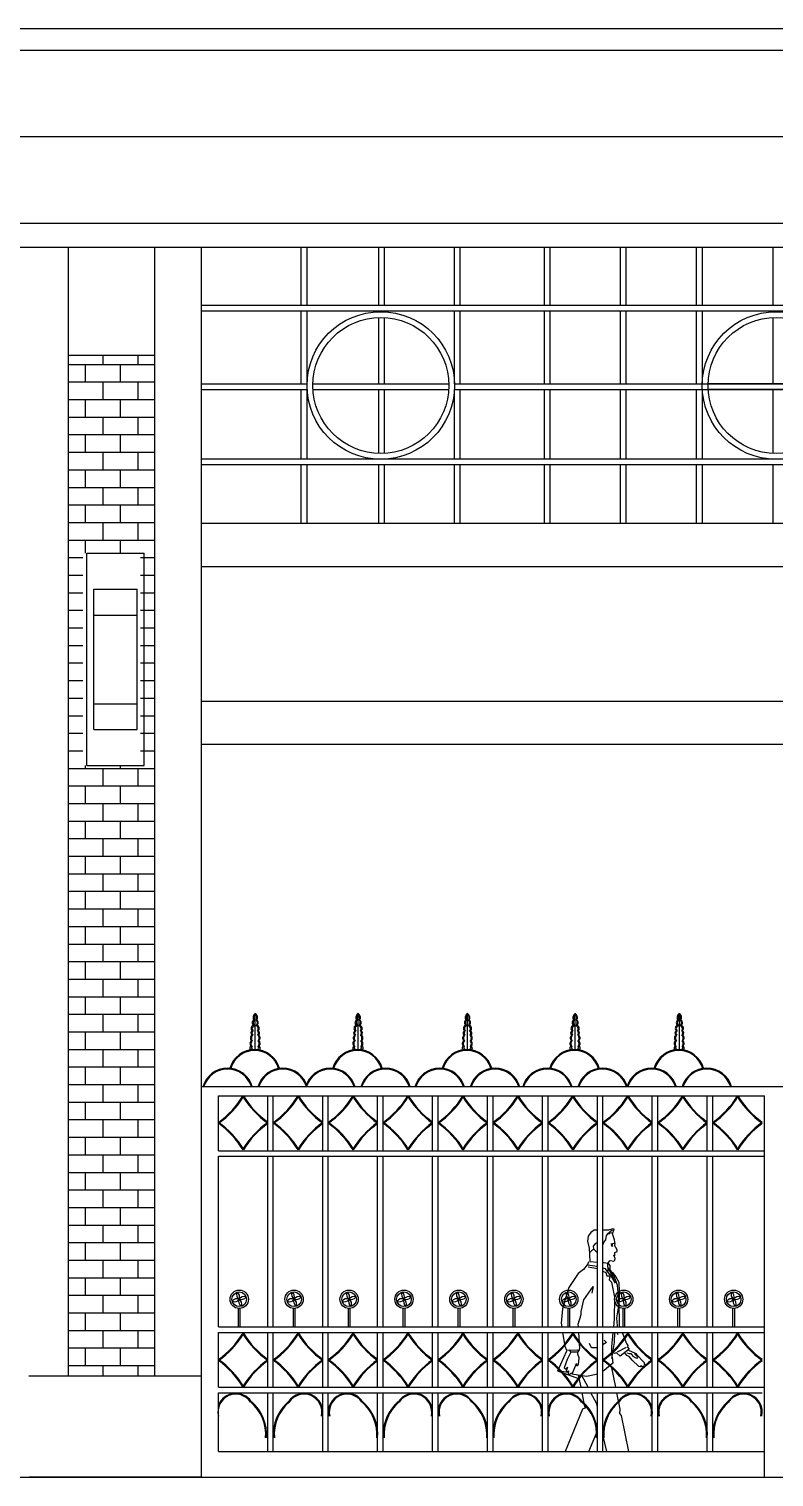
# Model space of a CAD drawing. Extents: x 3796 to 53512, y 4092 to 20812.
# Drawn here: x 22814 to 27987, y 9162 to 19214 of the extents above; entities that cross this region are included whole.
import ezdxf

# ---------------------------------------------------------------- set-up
doc = ezdxf.new("R2010")
doc.units = 0
doc.layers.get('0').update_dxf_attribs({"linetype": 'CONTINUOUS'})
for name, color, linetype in [('LAYER1', 3, 'CONTINUOUS'), ('LAYER2', 4, 'CONTINUOUS'), ('WALL', 7, 'CONTINUOUS'), ('WIN', 4, 'CONTINUOUS')]:
    doc.layers.add(name, color=color, linetype=linetype)

msp = doc.modelspace()

# ---------------------------------------------------------------- hatches: boundary and pattern name
h = msp.add_hatch()
h.set_pattern_fill('AR-B816', color=256, scale=0.6, style=0)
h.set_pattern_definition([(0, (27717.9, 5912.28), (0, 121.92), []), (90, (27717.9, 5912.28), (-121.92, 121.92), [121.92, -121.92])])
h.paths.add_polyline_path([(23689, 16946), (23089, 16946), (23089, 9862), (23689, 9862)])
h.paths.add_polyline_path([(23589, 15575), (23589, 14100), (23189, 14100), (23189, 15575)], flags=16)
h.paths.add_polyline_path([(23539, 15325), (23539, 14350), (23239, 14350), (23239, 15325)], flags=0)
h.paths.add_polyline_path([(23539, 15145), (23539, 15325), (23239, 15325), (23239, 15145)], flags=0)
h.paths.add_polyline_path([(23239, 14530), (23539, 14530), (23539, 15145), (23239, 15145)], flags=0)
h.paths.add_polyline_path([(23539, 14350), (23539, 14530), (23239, 14530), (23239, 14350)], flags=0)

# ---------------------------------------------------------------- linework, layer by layer
msp.add_line((23687, 16946), (23089, 16946))
at = {"color": 3}
for p, q in [((24013, 11872), (31981, 11872)), ((24129, 11808), (27921, 11808)), ((24129, 11427), (24129, 11808)), ((24472, 11427), (24472, 11808)), ((24510, 11427), (24510, 11808)), ((24854, 11427), (24854, 11808)), ((24892, 11427), (24892, 11808)), ((25235, 11427), (25235, 11808)), ((25273, 11427), (25273, 11808)), ((25617, 11427), (25617, 11808)), ((25655, 11427), (25655, 11808)), ((25998, 11427), (25998, 11808)), ((26036, 11427), (26036, 11808)), ((26379, 11427), (26379, 11808)), ((26418, 11427), (26418, 11808)), ((26761, 11427), (26761, 11808)), ((26799, 11427), (26799, 11808)), ((27142, 11427), (27142, 11808)), ((27180, 11427), (27180, 11808)), ((27524, 11427), (27524, 11808)), ((27562, 11427), (27562, 11808)), ((24129, 11427), (27921, 11427)), ((24129, 10204), (24129, 11389)), ((24129, 11389), (27921, 11389)), ((24472, 10204), (24472, 11389)), ((24510, 10204), (24510, 11389)), ((24854, 10204), (24854, 11389)), ((24892, 10204), (24892, 11389)), ((25235, 10204), (25235, 11389)), ((25273, 10204), (25273, 11389)), ((25617, 10204), (25617, 11389)), ((25655, 10204), (25655, 11389)), ((25998, 10204), (25998, 11389)), ((26036, 10204), (26036, 11389)), ((26379, 10204), (26379, 11389)), ((26418, 10204), (26418, 11389)), ((26761, 10204), (26761, 11389)), ((26799, 10204), (26799, 11389)), ((27142, 10204), (27142, 11389)), ((27180, 10204), (27180, 11389)), ((27524, 10204), (27524, 11389)), ((27562, 10204), (27562, 11389)), ((24129, 10204), (27921, 10204)), ((24129, 10166), (27921, 10166)), ((24129, 9785), (24129, 10166)), ((24472, 9785), (24472, 10166)), ((24510, 9785), (24510, 10166)), ((24854, 9785), (24854, 10166)), ((24892, 9785), (24892, 10166)), ((25235, 9785), (25235, 10166)), ((25273, 9785), (25273, 10166)), ((25617, 9785), (25617, 10166)), ((25655, 9785), (25655, 10166)), ((25998, 9785), (25998, 10166)), ((26036, 9785), (26036, 10166)), ((26379, 9785), (26379, 10166)), ((26418, 9785), (26418, 10166)), ((26761, 9785), (26761, 10166)), ((26799, 9785), (26799, 10166)), ((27142, 9785), (27142, 10166)), ((27180, 9785), (27180, 10166)), ((27524, 9785), (27524, 10166)), ((27562, 9785), (27562, 10166)), ((24129, 9785), (27921, 9785)), ((24129, 9746), (27905, 9746)), ((24129, 9746), (27905, 9746)), ((24129, 9339), (24129, 9746)), ((24472, 9339), (24472, 9746)), ((24510, 9339), (24510, 9746)), ((24854, 9339), (24854, 9746)), ((24892, 9339), (24892, 9746)), ((25235, 9339), (25235, 9746)), ((25273, 9339), (25273, 9746)), ((25617, 9339), (25617, 9746)), ((25655, 9339), (25655, 9746)), ((25998, 9339), (25998, 9746)), ((26036, 9339), (26036, 9746)), ((26379, 9339), (26379, 9746)), ((26418, 9339), (26418, 9746)), ((26761, 9339), (26761, 9746)), ((26799, 9339), (26799, 9746)), ((27142, 9339), (27142, 9746)), ((27180, 9339), (27180, 9746)), ((27524, 9339), (27524, 9746)), ((27562, 9339), (27562, 9746))]:
    msp.add_line(p, q, dxfattribs=at)
at = {"color": 0, "linetype": 'BYBLOCK'}
for p, q in [((26834, 10590), (26826, 10593)), ((26831, 10643), (26834, 10590)), ((26900, 10032), (26964, 10064))]:
    msp.add_line(p, q, dxfattribs=at)
at = {"color": 6}
msp.add_line((4371, 9162), (53143, 9162), dxfattribs=at)
at = {"color": 0, "linetype": 'BYBLOCK'}
for points in [[(26761, 10875), (26739, 10875), (26716, 10859), (26696, 10833), (26691, 10800), (26703, 10751), (26708, 10658), (26761, 10654)], [(26834, 10646), (26849, 10665), (26875, 10661), (26883, 10668), (26884, 10679), (26879, 10691), (26882, 10703), (26883, 10721), (26898, 10727), (26899, 10739), (26880, 10772), (26885, 10780), (26880, 10809), (26866, 10850), (26877, 10882), (26868, 10884), (26837, 10876), (26805, 10875), (26799, 10875)], [(26799, 10772), (26801, 10778), (26808, 10794), (26819, 10808), (26825, 10838), (26839, 10854), (26854, 10872), (26865, 10877)], [(26865, 10856), (26850, 10854), (26837, 10847)], [(26761, 10784), (26755, 10785), (26742, 10778), (26731, 10765), (26734, 10747), (26750, 10730), (26761, 10723)], [(26883, 10782), (26874, 10783), (26855, 10778)], [(26869, 10773), (26857, 10771), (26865, 10764), (26867, 10767)], [(26699, 10656), (26691, 10634), (26744, 10628), (26761, 10624)], [(26733, 10742), (26720, 10732), (26710, 10722), (26706, 10723)], [(26879, 10703), (26870, 10698)], [(26690, 10636), (26665, 10602), (26628, 10574), (26562, 10477), (26534, 10388), (26518, 10330), (26509, 10229), (26513, 10204)], [(26697, 10620), (26761, 10610)], [(26799, 10652), (26809, 10651), (26830, 10647)], [(26799, 10613), (26812, 10610), (26860, 10547), (26885, 10507), (26865, 10556), (26845, 10596), (26833, 10622)], [(26799, 10592), (26819, 10581), (26826, 10558), (26847, 10558), (26842, 10530), (26858, 10514), (26879, 10411), (26877, 10257), (26872, 10204)], [(26900, 10204), (26900, 10211), (26895, 10268), (26911, 10365), (26900, 10494), (26874, 10560), (26851, 10597), (26849, 10608), (26849, 10631), (26833, 10650)], [(26863, 10585), (26890, 10551), (26909, 10514), (26913, 10448), (26909, 10305), (26913, 10287), (26913, 10213), (26917, 10204)], [(26630, 10204), (26628, 10222), (26649, 10291), (26647, 10312), (26667, 10392), (26732, 10484), (26723, 10438)], [(26519, 10166), (26534, 10071), (26546, 10043), (26621, 10046), (26635, 10041), (26640, 10057), (26632, 10166)], [(26868, 10166), (26858, 10066), (26861, 9984), (26879, 10096), (26882, 10166)], [(26933, 10166), (26964, 10089), (26973, 10075), (26971, 10064), (26982, 10050), (26920, 10002), (26893, 10025), (26879, 10020), (26870, 10023)], [(26896, 10166), (26902, 10151), (26901, 10166)], [(26761, 10060), (26760, 10059), (26721, 10059), (26707, 10089)], [(26809, 10112), (26825, 10096), (26801, 10081), (26799, 10080)], [(26485, 9900), (26549, 10039)], [(26582, 10032), (26574, 10024), (26567, 10010), (26551, 9978), (26530, 9920), (26537, 9913), (26541, 9913), (26553, 9925), (26544, 9896), (26550, 9892), (26561, 9899), (26557, 9879), (26564, 9875), (26572, 9877), (26577, 9886), (26582, 9883), (26589, 9883), (26616, 9951), (26618, 9934), (26626, 9937), (26629, 9945), (26632, 9965), (26635, 9989), (26626, 10015), (26626, 10030)], [(26564, 10046), (26573, 10032), (26628, 10030), (26631, 10039)], [(26863, 9993), (26869, 9953), (26808, 9901), (26799, 9896)], [(26976, 10043), (27023, 10021), (27030, 10019), (27032, 10013), (27086, 9956), (27086, 9948), (27093, 9935), (27088, 9927), (27080, 9931), (27072, 9928), (27062, 9934), (27057, 9928), (27049, 9929), (27003, 9973), (26982, 9999), (26965, 10005), (26952, 10024)], [(26965, 10024), (26981, 10019), (26992, 10019), (27008, 10000), (27027, 9989), (27037, 9988), (27042, 9993), (27036, 10000), (27024, 10012), (27023, 10016)], [(26555, 9888), (26483, 9900), (26630, 9847)], [(26765, 9876), (26685, 9860), (26583, 9877)], [(26628, 9869), (26645, 9785)], [(26696, 9785), (26652, 9866)], [(26856, 9932), (26886, 9785)], [(26653, 9746), (26672, 9651), (26686, 9644), (26657, 9634), (26538, 9339)], [(26761, 9646), (26757, 9670), (26716, 9746)], [(26894, 9746), (26916, 9634), (26914, 9602), (26926, 9588), (26977, 9339)], [(26701, 9339), (26761, 9482)], [(26826, 9339), (26799, 9454)]]:
    msp.add_lwpolyline(points, dxfattribs=at)
at = {"layer": 'LAYER1'}
for p, q in [((48781, 19214), (7215, 19214)), ((48781, 17864), (7215, 17864)), ((24013, 9862), (24013, 17696)), ((31981, 15781), (24013, 15781)), ((31981, 14246), (24013, 14246)), ((24013, 9862), (22813, 9862)), ((24013, 9162), (24013, 9862)), ((24013, 9162), (22815, 9162))]:
    msp.add_line(p, q, dxfattribs=at)
at = {"layer": 'LAYER1', "color": 4}
for p, q in [((48781, 19064), (7215, 19064)), ((48781, 18464), (7215, 18464)), ((48781, 17696), (7215, 17696)), ((23089, 9862), (23089, 17696)), ((23687, 9862), (23687, 17696)), ((24705, 17296), (24705, 17696)), ((24745, 17296), (24745, 17696)), ((25240, 17696), (25240, 17296)), ((25280, 17696), (25280, 17296)), ((25768, 17296), (25768, 17693)), ((25808, 17296), (25808, 17693)), ((26393, 17296), (26393, 17693)), ((26433, 17296), (26433, 17693)), ((26921, 17296), (26921, 17693)), ((26961, 17296), (26961, 17693)), ((27450, 17296), (27450, 17693)), ((27490, 17296), (27490, 17693)), ((27978, 17696), (27978, 17296)), ((24013, 17296), (31981, 17296)), ((24013, 17256), (31981, 17256)), ((24705, 16750), (24705, 17256)), ((24745, 16750), (24745, 17256)), ((25240, 17210), (25240, 16750)), ((25280, 17210), (25280, 16750)), ((25768, 16750), (25768, 17256)), ((25808, 16750), (25808, 17256)), ((26393, 16750), (26393, 17256)), ((26433, 16750), (26433, 17256)), ((26921, 16750), (26921, 17256)), ((26961, 16750), (26961, 17256)), ((27450, 16750), (27450, 17256)), ((27490, 16750), (27490, 17256)), ((27978, 17210), (27978, 16750)), ((24013, 16750), (24745, 16750)), ((24013, 16710), (24746, 16710)), ((24705, 16227), (24705, 16710)), ((24745, 16227), (24745, 16710)), ((24785, 16750), (25728, 16750)), ((24786, 16710), (25728, 16710)), ((25240, 16710), (25240, 16267)), ((25280, 16710), (25280, 16267)), ((25768, 16750), (31981, 16750)), ((25768, 16710), (31981, 16710)), ((25768, 16227), (25768, 16710)), ((25808, 16227), (25808, 16710)), ((26393, 16227), (26393, 16710)), ((26433, 16227), (26433, 16710)), ((26921, 16227), (26921, 16710)), ((26961, 16227), (26961, 16710)), ((27450, 16227), (27450, 16710)), ((27490, 16227), (27490, 16710)), ((28473, 16750), (27529, 16750)), ((28472, 16710), (27530, 16710)), ((27978, 16710), (27978, 16267)), ((31981, 16227), (24007, 16227)), ((31981, 16187), (24007, 16187)), ((24705, 15781), (24705, 16187)), ((24745, 15781), (24745, 16187)), ((25240, 16187), (25240, 15781)), ((25280, 16187), (25280, 15781)), ((25768, 15781), (25768, 16187)), ((25808, 15781), (25808, 16187)), ((26393, 15781), (26393, 16187)), ((26433, 15781), (26433, 16187)), ((26921, 15781), (26921, 16187)), ((26961, 15781), (26961, 16187)), ((27450, 15781), (27450, 16187)), ((27490, 15781), (27490, 16187)), ((27978, 16187), (27978, 15781)), ((23215, 14100), (23215, 15575)), ((23215, 15575), (23615, 15575)), ((23615, 14100), (23615, 15575)), ((31981, 15481), (24013, 15481)), ((23265, 14350), (23265, 15325)), ((23265, 15325), (23565, 15325)), ((23565, 14350), (23565, 15325)), ((23265, 15145), (23565, 15145)), ((23265, 14530), (23565, 14530)), ((31981, 14546), (24013, 14546)), ((23265, 14350), (23565, 14350)), ((23215, 14100), (23615, 14100))]:
    msp.add_line(p, q, dxfattribs=at)
for centre, radius in [((25257, 16739), 512), ((25257, 16739), 472), ((28001, 16739), 512), ((28001, 16739), 472)]:
    msp.add_circle(centre, radius, dxfattribs=at)
at = {"layer": 'LAYER2', "color": 9, "linetype": 'BYBLOCK'}
for p, q in [((24385, 12129), (24385, 12376)), ((25099, 12129), (25099, 12376)), ((25859, 12129), (25859, 12376)), ((26606, 12129), (26606, 12376)), ((27330, 12129), (27330, 12376)), ((24267, 10333), (24267, 10205)), ((24279, 10333), (24279, 10205)), ((24648, 10333), (24648, 10205)), ((24661, 10333), (24661, 10205)), ((25030, 10333), (25030, 10205)), ((25042, 10333), (25042, 10205)), ((25411, 10333), (25411, 10205)), ((25424, 10333), (25424, 10205)), ((25792, 10333), (25792, 10205)), ((25805, 10333), (25805, 10205)), ((26174, 10333), (26174, 10205)), ((26187, 10333), (26187, 10205)), ((26555, 10333), (26555, 10205)), ((26568, 10333), (26568, 10205)), ((26937, 10333), (26937, 10205)), ((26949, 10333), (26949, 10205)), ((27318, 10333), (27318, 10205)), ((27331, 10333), (27331, 10205)), ((27700, 10333), (27700, 10205)), ((27712, 10333), (27712, 10205))]:
    msp.add_line(p, q, dxfattribs=at)
for centre, radius in [((24274, 10396), 63.6), ((24655, 10396), 63.6), ((25037, 10396), 63.6), ((25418, 10396), 63.6), ((25799, 10396), 63.6), ((26181, 10396), 63.6), ((26562, 10396), 63.6), ((26944, 10396), 63.6), ((27325, 10396), 63.6), ((27707, 10396), 63.6), ((24274, 10396), 50.9), ((24655, 10396), 50.9), ((25037, 10396), 50.9), ((25418, 10396), 50.9), ((25799, 10396), 50.9), ((26181, 10396), 50.9), ((26562, 10396), 50.9), ((26944, 10396), 50.9), ((27325, 10396), 50.9), ((27707, 10396), 50.9)]:
    msp.add_circle(centre, radius, dxfattribs=at)
for centre, radius, start, end in [((24401, 12351), 31.3, 114.3329, 211.7311), ((24409, 12349), 35.5, 131.4964, 205.2128), ((24370, 12351), 31.3, 328.2689, 65.6671), ((24362, 12349), 35.5, 334.7872, 48.5036), ((25115, 12351), 31.3, 114.3329, 211.7311), ((25123, 12349), 35.5, 131.4964, 205.2128), ((25084, 12351), 31.3, 328.2689, 65.6671), ((25075, 12349), 35.5, 334.7872, 48.5036), ((25874, 12351), 31.3, 114.3329, 211.7311), ((25882, 12349), 35.5, 131.4964, 205.2128), ((25843, 12351), 31.3, 328.2689, 65.6671), ((25835, 12349), 35.5, 334.7872, 48.5036), ((26622, 12351), 31.3, 114.3329, 211.7311), ((26630, 12349), 35.5, 131.4964, 205.2128), ((26591, 12351), 31.3, 328.2689, 65.6671), ((26583, 12349), 35.5, 334.7872, 48.5036), ((27345, 12351), 31.3, 114.3329, 211.7311), ((27354, 12349), 35.5, 131.4964, 205.2128), ((27314, 12351), 31.3, 328.2689, 65.6671), ((27306, 12349), 35.5, 334.7872, 48.5036), ((24379, 12276), 22.5, 106.6157, 227.6078), ((24386, 12316), 22.4, 122.6552, 233.9732), ((24386, 12274), 21.2, 107.1003, 215.3468), ((24401, 12315), 30.1, 142.7071, 222.7512), ((24385, 12274), 21.2, 324.6532, 72.8997), ((24370, 12315), 30.1, 317.2488, 37.2929), ((24384, 12316), 22.4, 306.0268, 57.3448), ((24391, 12276), 22.5, 312.3922, 73.3843), ((25093, 12276), 22.5, 106.6157, 227.6078), ((25100, 12316), 22.4, 122.6552, 233.9732), ((25100, 12274), 21.2, 107.1003, 215.3468), ((25115, 12315), 30.1, 142.7071, 222.7512), ((25099, 12274), 21.2, 324.6532, 72.8997), ((25084, 12315), 30.1, 317.2488, 37.2929), ((25098, 12316), 22.4, 306.0268, 57.3448), ((25105, 12276), 22.5, 312.3922, 73.3843), ((25853, 12276), 22.5, 106.6157, 227.6078), ((25860, 12316), 22.4, 122.6552, 233.9732), ((25859, 12274), 21.2, 107.1003, 215.3468), ((25874, 12315), 30.1, 142.7071, 222.7512), ((25843, 12315), 30.1, 317.2488, 37.2929), ((25858, 12274), 21.2, 324.6532, 72.8997), ((25858, 12316), 22.4, 306.0268, 57.3448), ((25865, 12276), 22.5, 312.3922, 73.3843), ((26600, 12276), 22.5, 106.6157, 227.6078), ((26607, 12316), 22.4, 122.6552, 233.9732), ((26607, 12274), 21.2, 107.1003, 215.3468), ((26622, 12315), 30.1, 142.7071, 222.7512), ((26606, 12274), 21.2, 324.6532, 72.8997), ((26591, 12315), 30.1, 317.2488, 37.2929), ((26605, 12316), 22.4, 306.0268, 57.3448), ((26612, 12276), 22.5, 312.3922, 73.3843), ((27324, 12276), 22.5, 106.6157, 227.6078), ((27331, 12316), 22.4, 122.6552, 233.9732), ((27330, 12274), 21.2, 107.1003, 215.3468), ((27345, 12315), 30.1, 142.7071, 222.7512), ((27314, 12315), 30.1, 317.2488, 37.2929), ((27330, 12274), 21.2, 324.6532, 72.8997), ((27329, 12316), 22.4, 306.0268, 57.3448), ((27336, 12276), 22.5, 312.3922, 73.3843), ((24373, 12171), 24.3, 124.3989, 225.6308), ((24376, 12209), 24.3, 124.3989, 225.6308), ((24372, 12243), 17.9, 117.1957, 234.6277), ((24381, 12170), 25.7, 129.4156, 223.0734), ((24384, 12208), 25.7, 129.4156, 223.0734), ((24386, 12243), 23.7, 132.3273, 219.0316), ((24369, 12262), 0.376, 215.3468, 324.6532), ((24385, 12243), 23.7, 320.9684, 47.6727), ((24402, 12262), 0.376, 215.3468, 324.6532), ((24387, 12208), 25.7, 316.9266, 50.5844), ((24387, 12170), 25.7, 316.9266, 50.5844), ((24398, 12243), 17.9, 305.3723, 62.8043), ((24395, 12209), 24.3, 314.3692, 55.6011), ((24395, 12171), 24.3, 314.3692, 55.6011), ((25087, 12171), 24.3, 124.3989, 225.6308), ((25090, 12209), 24.3, 124.3989, 225.6308), ((25086, 12243), 17.9, 117.1957, 234.6277), ((25095, 12170), 25.7, 129.4156, 223.0734), ((25098, 12208), 25.7, 129.4156, 223.0734), ((25099, 12243), 23.7, 132.3273, 219.0316), ((25083, 12262), 0.376, 215.3468, 324.6532), ((25099, 12243), 23.7, 320.9684, 47.6727), ((25116, 12262), 0.376, 215.3468, 324.6532), ((25100, 12208), 25.7, 316.9266, 50.5844), ((25100, 12170), 25.7, 316.9266, 50.5844), ((25112, 12243), 17.9, 305.3723, 62.8043), ((25109, 12209), 24.3, 314.3692, 55.6011), ((25109, 12171), 24.3, 314.3692, 55.6011), ((25847, 12171), 24.3, 124.3989, 225.6308), ((25849, 12209), 24.3, 124.3989, 225.6308), ((25846, 12243), 17.9, 117.1957, 234.6277), ((25855, 12170), 25.7, 129.4156, 223.0734), ((25857, 12208), 25.7, 129.4156, 223.0734), ((25859, 12243), 23.7, 132.3273, 219.0316), ((25842, 12262), 0.376, 215.3468, 324.6532), ((25858, 12243), 23.7, 320.9684, 47.6727), ((25875, 12262), 0.376, 215.3468, 324.6532), ((25860, 12208), 25.7, 316.9266, 50.5844), ((25860, 12170), 25.7, 316.9266, 50.5844), ((25872, 12243), 17.9, 305.3723, 62.8043), ((25868, 12209), 24.3, 314.3692, 55.6011), ((25868, 12171), 24.3, 314.3692, 55.6011), ((26594, 12171), 24.3, 124.3989, 225.6308), ((26597, 12209), 24.3, 124.3989, 225.6308), ((26593, 12243), 17.9, 117.1957, 234.6277), ((26602, 12170), 25.7, 129.4156, 223.0734), ((26605, 12208), 25.7, 129.4156, 223.0734), ((26607, 12243), 23.7, 132.3273, 219.0316), ((26590, 12262), 0.376, 215.3468, 324.6532), ((26606, 12243), 23.7, 320.9684, 47.6727), ((26623, 12262), 0.376, 215.3468, 324.6532), ((26608, 12208), 25.7, 316.9266, 50.5844), ((26608, 12170), 25.7, 316.9266, 50.5844), ((26619, 12243), 17.9, 305.3723, 62.8043), ((26616, 12209), 24.3, 314.3692, 55.6011), ((26616, 12171), 24.3, 314.3692, 55.6011), ((27318, 12171), 24.3, 124.3989, 225.6308), ((27320, 12209), 24.3, 124.3989, 225.6308), ((27317, 12243), 17.9, 117.1957, 234.6277), ((27326, 12170), 25.7, 129.4156, 223.0734), ((27329, 12208), 25.7, 129.4156, 223.0734), ((27330, 12243), 23.7, 132.3273, 219.0316), ((27313, 12262), 0.376, 215.3468, 324.6532), ((27347, 12262), 0.376, 215.3468, 324.6532), ((27330, 12243), 23.7, 320.9684, 47.6727), ((27331, 12208), 25.7, 316.9266, 50.5844), ((27331, 12170), 25.7, 316.9266, 50.5844), ((27343, 12243), 17.9, 305.3723, 62.8043), ((27339, 12209), 24.3, 314.3692, 55.6011), ((27339, 12171), 24.3, 314.3692, 55.6011), ((24381, 11950), 179, 16.3432, 163.6568), ((24381, 11950), 173, 16.3432, 163.6568), ((24366, 12138), 18, 123.9556, 218.3188), ((24376, 12142), 16.6, 139.9327, 236.4645), ((24393, 12142), 16.6, 303.5355, 40.0673), ((24402, 12138), 18, 321.6812, 56.0444), ((25095, 11950), 179, 16.3432, 163.6568), ((25095, 11950), 173, 16.3432, 163.6568), ((25080, 12138), 18, 123.9556, 218.3188), ((25089, 12142), 16.6, 139.9327, 236.4645), ((25106, 12142), 16.6, 303.5355, 40.0673), ((25116, 12138), 18, 321.6812, 56.0444), ((25855, 11950), 179, 16.3432, 163.6568), ((25855, 11950), 173, 16.3432, 163.6568), ((25840, 12138), 18, 123.9556, 218.3188), ((25849, 12142), 16.6, 139.9327, 236.4645), ((25866, 12142), 16.6, 303.5355, 40.0673), ((25875, 12138), 18, 321.6812, 56.0444), ((26602, 11950), 179, 16.3432, 163.6568), ((26602, 11950), 173, 16.3432, 163.6568), ((26587, 12138), 18, 123.9556, 218.3188), ((26597, 12142), 16.6, 139.9327, 236.4645), ((26614, 12142), 16.6, 303.5355, 40.0673), ((26623, 12138), 18, 321.6812, 56.0444), ((27326, 11950), 179, 16.3432, 163.6568), ((27326, 11950), 173, 16.3432, 163.6568), ((27311, 12138), 18, 123.9556, 218.3188), ((27320, 12142), 16.6, 139.9327, 236.4645), ((27337, 12142), 16.6, 303.5355, 40.0673), ((27346, 12138), 18, 321.6812, 56.0444), ((24193, 11821), 179, 16.3432, 163.6568), ((24193, 11821), 173, 16.3432, 163.6568), ((24576, 11821), 179, 16.3432, 163.6568), ((24576, 11821), 173, 16.3432, 163.6568), ((24907, 11821), 179, 16.3432, 163.6568), ((24907, 11821), 173, 16.3432, 163.6568), ((25290, 11821), 179, 16.3432, 163.6568), ((25290, 11821), 173, 16.3432, 163.6568), ((25666, 11821), 179, 16.3432, 163.6568), ((25666, 11821), 173, 16.3432, 163.6568), ((26050, 11821), 179, 16.3432, 163.6568), ((26050, 11821), 173, 16.3432, 163.6568), ((26414, 11821), 179, 16.3432, 163.6568), ((26414, 11821), 173, 16.3432, 163.6568), ((26797, 11821), 179, 16.3432, 163.6568), ((26797, 11821), 173, 16.3432, 163.6568), ((27138, 11821), 179, 16.3432, 163.6568), ((27138, 11821), 173, 16.3432, 163.6568), ((27521, 11821), 179, 16.3432, 163.6568), ((27521, 11821), 173, 16.3432, 163.6568), ((23766, 12135), 627, 305.3726, 328.5824), ((23766, 12135), 633, 304.9651, 328.5824), ((24838, 12135), 633, 211.4176, 234.686), ((24838, 12135), 627, 211.4176, 234.2733), ((24148, 12135), 627, 305.3726, 328.5824), ((24148, 12135), 633, 304.9651, 328.5824), ((25220, 12135), 633, 211.4176, 234.686), ((25220, 12135), 627, 211.4176, 234.2733), ((24529, 12135), 627, 305.3726, 328.5824), ((24529, 12135), 633, 304.9651, 328.5824), ((25601, 12135), 633, 211.4176, 234.686), ((25601, 12135), 627, 211.4176, 234.2733), ((24910, 12135), 627, 305.3726, 328.5824), ((24910, 12135), 633, 304.9651, 328.5824), ((25983, 12135), 633, 211.4176, 234.686), ((25983, 12135), 627, 211.4176, 234.2733), ((25292, 12135), 627, 305.3726, 328.5824), ((25292, 12135), 633, 304.9651, 328.5824), ((26364, 12135), 633, 211.4176, 234.686), ((26364, 12135), 627, 211.4176, 234.2733), ((25673, 12135), 627, 305.3726, 328.5824), ((25673, 12135), 633, 304.9651, 328.5824), ((26745, 12135), 633, 211.4176, 234.686), ((26745, 12135), 627, 211.4176, 234.2733), ((26055, 12135), 627, 305.3726, 328.5824), ((26055, 12135), 633, 304.9651, 328.5824), ((27127, 12135), 633, 211.4176, 234.686), ((27127, 12135), 627, 211.4176, 234.2733), ((26436, 12135), 627, 305.3726, 328.5824), ((26436, 12135), 633, 304.9651, 328.5824), ((27508, 12135), 633, 211.4176, 234.686), ((27508, 12135), 627, 211.4176, 234.2733), ((26818, 12135), 627, 305.3726, 328.5824), ((26818, 12135), 633, 304.9651, 328.5824), ((27890, 12135), 633, 211.4176, 234.686), ((27890, 12135), 627, 211.4176, 234.2733), ((27199, 12135), 627, 305.3726, 328.5824), ((27199, 12135), 633, 304.9651, 328.5824), ((28271, 12135), 633, 211.4176, 234.686), ((28271, 12135), 627, 211.4176, 234.2733), ((23766, 11106), 633, 31.4176, 55.0349), ((23766, 11106), 627, 31.4176, 54.6274), ((24838, 11106), 633, 125.314, 148.5824), ((24838, 11106), 627, 125.7267, 148.5824), ((24148, 11106), 633, 31.4176, 55.0349), ((24148, 11106), 627, 31.4176, 54.6274), ((25220, 11106), 633, 125.314, 148.5824), ((25220, 11106), 627, 125.7267, 148.5824), ((24529, 11106), 633, 31.4176, 55.0349), ((24529, 11106), 627, 31.4176, 54.6274), ((25601, 11106), 633, 125.314, 148.5824), ((25601, 11106), 627, 125.7267, 148.5824), ((24910, 11106), 633, 31.4176, 55.0349), ((24910, 11106), 627, 31.4176, 54.6274), ((25983, 11106), 633, 125.314, 148.5824), ((25983, 11106), 627, 125.7267, 148.5824), ((25292, 11106), 633, 31.4176, 55.0349), ((25292, 11106), 627, 31.4176, 54.6274), ((26364, 11106), 633, 125.314, 148.5824), ((26364, 11106), 627, 125.7267, 148.5824), ((25673, 11106), 633, 31.4176, 55.0349), ((25673, 11106), 627, 31.4176, 54.6274), ((26745, 11106), 633, 125.314, 148.5824), ((26745, 11106), 627, 125.7267, 148.5824), ((26055, 11106), 633, 31.4176, 55.0349), ((26055, 11106), 627, 31.4176, 54.6274), ((27127, 11106), 633, 125.314, 148.5824), ((27127, 11106), 627, 125.7267, 148.5824), ((26436, 11106), 633, 31.4176, 55.0349), ((26436, 11106), 627, 31.4176, 54.6274), ((27508, 11106), 633, 125.314, 148.5824), ((27508, 11106), 627, 125.7267, 148.5824), ((26818, 11106), 633, 31.4176, 55.0349), ((26818, 11106), 627, 31.4176, 54.6274), ((27890, 11106), 633, 125.314, 148.5824), ((27890, 11106), 627, 125.7267, 148.5824), ((27199, 11106), 633, 31.4176, 55.0349), ((27199, 11106), 627, 31.4176, 54.6274), ((28271, 11106), 633, 125.314, 148.5824), ((28271, 11106), 627, 125.7267, 148.5824), ((24258, 10361), 39.1, 66.049, 146.1502), ((24241, 10418), 39.1, 245.7013, 325.8025), ((24295, 10429), 39.1, 155.7013, 235.8025), ((24238, 10413), 39.1, 336.049, 56.1502), ((24309, 10381), 39.1, 156.049, 236.1502), ((24306, 10375), 39.1, 65.7013, 145.8025), ((24289, 10433), 39.1, 246.049, 326.1502), ((24252, 10364), 39.1, 335.7013, 55.8025), ((24639, 10361), 39.1, 66.049, 146.1502), ((24623, 10418), 39.1, 245.7013, 325.8025), ((24677, 10429), 39.1, 155.7013, 235.8025), ((24619, 10413), 39.1, 336.049, 56.1502), ((24691, 10381), 39.1, 156.049, 236.1502), ((24687, 10375), 39.1, 65.7013, 145.8025), ((24671, 10433), 39.1, 246.049, 326.1502), ((24633, 10364), 39.1, 335.7013, 55.8025), ((25021, 10361), 39.1, 66.049, 146.1502), ((25004, 10418), 39.1, 245.7013, 325.8025), ((25058, 10429), 39.1, 155.7013, 235.8025), ((25001, 10413), 39.1, 336.049, 56.1502), ((25072, 10381), 39.1, 156.049, 236.1502), ((25069, 10375), 39.1, 65.7013, 145.8025), ((25052, 10433), 39.1, 246.049, 326.1502), ((25015, 10364), 39.1, 335.7013, 55.8025), ((25402, 10361), 39.1, 66.049, 146.1502), ((25386, 10418), 39.1, 245.7013, 325.8025), ((25440, 10429), 39.1, 155.7013, 235.8025), ((25382, 10413), 39.1, 336.049, 56.1502), ((25454, 10381), 39.1, 156.049, 236.1502), ((25450, 10375), 39.1, 65.7013, 145.8025), ((25434, 10433), 39.1, 246.049, 326.1502), ((25396, 10364), 39.1, 335.7013, 55.8025), ((25783, 10361), 39.1, 66.049, 146.1502), ((25767, 10418), 39.1, 245.7013, 325.8025), ((25821, 10429), 39.1, 155.7013, 235.8025), ((25764, 10413), 39.1, 336.049, 56.1502), ((25835, 10381), 39.1, 156.049, 236.1502), ((25832, 10375), 39.1, 65.7013, 145.8025), ((25815, 10433), 39.1, 246.049, 326.1502), ((25778, 10364), 39.1, 335.7013, 55.8025), ((26165, 10361), 39.1, 66.049, 146.1502), ((26148, 10418), 39.1, 245.7013, 325.8025), ((26202, 10429), 39.1, 155.7013, 235.8025), ((26145, 10413), 39.1, 336.049, 56.1502), ((26216, 10381), 39.1, 156.049, 236.1502), ((26213, 10375), 39.1, 65.7013, 145.8025), ((26197, 10433), 39.1, 246.049, 326.1502), ((26159, 10364), 39.1, 335.7013, 55.8025), ((26546, 10361), 39.1, 66.049, 146.1502), ((26530, 10418), 39.1, 245.7013, 325.8025), ((26584, 10429), 39.1, 155.7013, 235.8025), ((26526, 10413), 39.1, 336.049, 56.1502), ((26598, 10381), 39.1, 156.049, 236.1502), ((26594, 10375), 39.1, 65.7013, 145.8025), ((26578, 10433), 39.1, 246.049, 326.1502), ((26540, 10364), 39.1, 335.7013, 55.8025), ((26928, 10361), 39.1, 66.049, 146.1502), ((26911, 10418), 39.1, 245.7013, 325.8025), ((26965, 10429), 39.1, 155.7013, 235.8025), ((26908, 10413), 39.1, 336.049, 56.1502), ((26979, 10381), 39.1, 156.049, 236.1502), ((26976, 10375), 39.1, 65.7013, 145.8025), ((26959, 10433), 39.1, 246.049, 326.1502), ((26922, 10364), 39.1, 335.7013, 55.8025), ((27309, 10361), 39.1, 66.049, 146.1502), ((27293, 10418), 39.1, 245.7013, 325.8025), ((27347, 10429), 39.1, 155.7013, 235.8025), ((27289, 10413), 39.1, 336.049, 56.1502), ((27361, 10381), 39.1, 156.049, 236.1502), ((27357, 10375), 39.1, 65.7013, 145.8025), ((27341, 10433), 39.1, 246.049, 326.1502), ((27303, 10364), 39.1, 335.7013, 55.8025), ((27691, 10361), 39.1, 66.049, 146.1502), ((27674, 10418), 39.1, 245.7013, 325.8025), ((27728, 10429), 39.1, 155.7013, 235.8025), ((27671, 10413), 39.1, 336.049, 56.1502), ((27742, 10381), 39.1, 156.049, 236.1502), ((27739, 10375), 39.1, 65.7013, 145.8025), ((27722, 10433), 39.1, 246.049, 326.1502), ((27685, 10364), 39.1, 335.7013, 55.8025), ((23766, 10488), 627, 305.3726, 328.5824), ((23766, 10488), 633, 304.9651, 328.5824), ((24838, 10488), 633, 211.4176, 234.686), ((24838, 10488), 627, 211.4176, 234.2733), ((24148, 10488), 627, 305.3726, 328.5824), ((24148, 10488), 633, 304.9651, 328.5824), ((25220, 10488), 633, 211.4176, 234.686), ((25220, 10488), 627, 211.4176, 234.2733), ((24529, 10488), 627, 305.3726, 328.5824), ((24529, 10488), 633, 304.9651, 328.5824), ((25601, 10488), 633, 211.4176, 234.686), ((25601, 10488), 627, 211.4176, 234.2733), ((24910, 10488), 627, 305.3726, 328.5824), ((24910, 10488), 633, 304.9651, 328.5824), ((25983, 10488), 633, 211.4176, 234.686), ((25983, 10488), 627, 211.4176, 234.2733), ((25292, 10488), 627, 305.3726, 328.5824), ((25292, 10488), 633, 304.9651, 328.5824), ((26364, 10488), 633, 211.4176, 234.686), ((26364, 10488), 627, 211.4176, 234.2733), ((25673, 10488), 627, 305.3726, 328.5824), ((25673, 10488), 633, 304.9651, 328.5824), ((26745, 10488), 633, 211.4176, 234.686), ((26745, 10488), 627, 211.4176, 234.2733), ((26055, 10488), 627, 305.3726, 328.5824), ((26055, 10488), 633, 304.9651, 328.5824), ((27127, 10488), 633, 211.4176, 234.686), ((27127, 10488), 627, 211.4176, 234.2733), ((26436, 10488), 627, 305.3726, 328.5824), ((26436, 10488), 633, 304.9651, 328.5824), ((27508, 10488), 633, 211.4176, 234.686), ((27508, 10488), 627, 211.4176, 234.2733), ((26818, 10488), 627, 305.3726, 328.5824), ((26818, 10488), 633, 304.9651, 328.5824), ((27890, 10488), 633, 211.4176, 234.686), ((27890, 10488), 627, 211.4176, 234.2733), ((27199, 10488), 627, 305.3726, 328.5824), ((27199, 10488), 633, 304.9651, 328.5824), ((28271, 10488), 633, 211.4176, 234.686), ((28271, 10488), 627, 211.4176, 234.2733), ((23766, 9459), 633, 31.4176, 55.0349), ((23766, 9459), 627, 31.4176, 54.6274), ((24838, 9459), 633, 125.314, 148.5824), ((24838, 9459), 627, 125.7267, 148.5824), ((24148, 9459), 633, 31.4176, 55.0349), ((24148, 9459), 627, 31.4176, 54.6274), ((25220, 9459), 633, 125.314, 148.5824), ((25220, 9459), 627, 125.7267, 148.5824), ((24529, 9459), 633, 31.4176, 55.0349), ((24529, 9459), 627, 31.4176, 54.6274), ((25601, 9459), 633, 125.314, 148.5824), ((25601, 9459), 627, 125.7267, 148.5824), ((24910, 9459), 633, 31.4176, 55.0349), ((24910, 9459), 627, 31.4176, 54.6274), ((25983, 9459), 633, 125.314, 148.5824), ((25983, 9459), 627, 125.7267, 148.5824), ((25292, 9459), 633, 31.4176, 55.0349), ((25292, 9459), 627, 31.4176, 54.6274), ((26364, 9459), 633, 125.314, 148.5824), ((26364, 9459), 627, 125.7267, 148.5824), ((25673, 9459), 633, 31.4176, 55.0349), ((25673, 9459), 627, 31.4176, 54.6274), ((26745, 9459), 633, 125.314, 148.5824), ((26745, 9459), 627, 125.7267, 148.5824), ((26055, 9459), 633, 31.4176, 55.0349), ((26055, 9459), 627, 31.4176, 54.6274), ((27127, 9459), 633, 125.314, 148.5824), ((27127, 9459), 627, 125.7267, 148.5824), ((26436, 9459), 633, 31.4176, 55.0349), ((26436, 9459), 627, 31.4176, 54.6274), ((27508, 9459), 633, 125.314, 148.5824), ((27508, 9459), 627, 125.7267, 148.5824), ((26818, 9459), 633, 31.4176, 55.0349), ((26818, 9459), 627, 31.4176, 54.6274), ((27890, 9459), 633, 125.314, 148.5824), ((27890, 9459), 627, 125.7267, 148.5824), ((27199, 9459), 633, 31.4176, 55.0349), ((27199, 9459), 627, 31.4176, 54.6274), ((28271, 9459), 633, 125.314, 148.5824), ((28271, 9459), 627, 125.7267, 148.5824), ((24250, 9613), 124, 33.8975, 192.7822), ((24250, 9613), 130, 33.8975, 158.6613), ((24162, 9457), 296, 355.5182, 49.7955), ((24164, 9457), 300, 355.5297, 49.5377), ((24810, 9457), 300, 130.4623, 184.4703), ((24813, 9457), 296, 130.2045, 184.4818), ((24724, 9613), 130, 347.2178, 146.1025), ((24724, 9613), 124, 347.2178, 146.1025), ((25023, 9613), 130, 33.8975, 192.7822), ((25023, 9613), 124, 33.8975, 192.7822), ((24934, 9457), 296, 355.5182, 49.7955), ((24936, 9457), 300, 355.5297, 49.5377), ((25573, 9457), 300, 130.4623, 184.4703), ((25576, 9457), 296, 130.2045, 184.4818), ((25487, 9613), 130, 347.2178, 146.1025), ((25487, 9613), 124, 347.2178, 146.1025), ((25785, 9613), 130, 33.8975, 192.7822), ((25785, 9613), 124, 33.8975, 192.7822), ((25697, 9457), 296, 355.5182, 49.7955), ((25699, 9457), 300, 355.5297, 49.5377), ((26336, 9457), 300, 130.4623, 184.4703), ((26338, 9457), 296, 130.2045, 184.4818), ((26250, 9613), 130, 347.2178, 146.1025), ((26250, 9613), 124, 347.2178, 146.1025), ((26548, 9613), 130, 33.8975, 192.7822), ((26548, 9613), 124, 33.8975, 192.7822), ((26460, 9457), 296, 355.5182, 49.7955), ((26462, 9457), 300, 355.5297, 49.5377), ((27099, 9457), 300, 130.4623, 184.4703), ((27101, 9457), 296, 130.2045, 184.4818), ((27013, 9613), 130, 347.2178, 146.1025), ((27013, 9613), 124, 347.2178, 146.1025), ((27311, 9613), 130, 33.8975, 192.7822), ((27311, 9613), 124, 33.8975, 192.7822), ((27223, 9457), 296, 355.5182, 49.7955), ((27225, 9457), 300, 355.5297, 49.5377), ((27862, 9457), 300, 130.4623, 184.4703), ((27864, 9457), 296, 130.2045, 184.4818), ((27775, 9613), 130, 347.2178, 146.1025), ((27775, 9613), 124, 347.2178, 146.1025)]:
    msp.add_arc(centre, radius, start, end, dxfattribs=at)
at = {"layer": 'WALL', "color": 3}
msp.add_line((24129, 9339), (27921, 9339), dxfattribs=at)
at = {"layer": 'WIN'}
msp.add_line((27921, 9162), (27921, 11808), dxfattribs=at)

doc.saveas('drawing.dxf')
